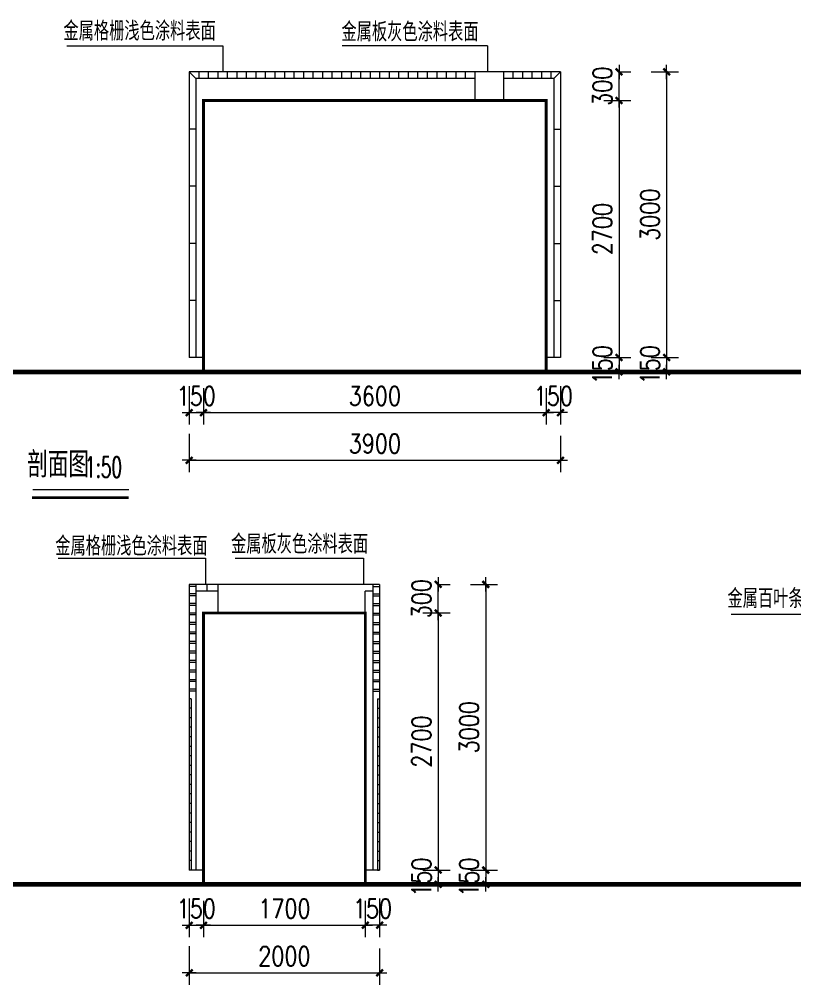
# Model space of a CAD drawing. Extents: x -22561 to 16045, y 153014 to 175987.
# Drawn here: x -7111 to 1033, y 165081 to 175220 of the extents above; entities that cross this region are included whole.
import ezdxf

# ---------------------------------------------------------------- set-up
doc = ezdxf.new("R2010")
doc.units = 0
doc.header["$LTSCALE"] = 500
doc.header["$MEASUREMENT"] = 0
doc.header["$PDMODE"] = 34
doc.layers.get('0').update_dxf_attribs({"linetype": 'CONTINUOUS'})
doc.layers.get('DEFPOINTS').update_dxf_attribs({"linetype": 'CONTINUOUS'})
doc.layers.add('L-OBJECT', color=4, linetype='CONTINUOUS')
doc.layers.add('PUB_DIM', color=3, linetype='CONTINUOUS')
doc.styles.add('_HZTXT', font='txt.shx', dxfattribs={"width": 0.8, "bigfont": 'HZTXT.shx'})
doc.styles.add('_ROMANS', font='ROMANS.shx', dxfattribs={"width": 0.6})
doc.styles.add('DIM_FONT', font='romans.shx', dxfattribs={"width": 0.8, "height": 200, "bigfont": 'hztxt.shx'})
doc.dimstyles.new('DIMB', dxfattribs={"dimtxt": 300, "dimasz": 1, "dimexe": 250, "dimexo": 300, "dimgap": 150, "dimtad": 1, "dimdec": 0, "dimzin": 0, "dimtxsty": 'DIM_FONT', "dimblk": '_DIMX', "dimblk1": '_DIMX', "dimblk2": '_DIMX', "dimcen": 0.09, "dimse2": 1, "dimclrt": 7, "dimazin": 3, "dimtfac": 1, "dimtdec": 0, "dimtix": 1, "dimtmove": 0, "dimatfit": 3, "dimtolj": 1, "dimtzin": 0})

# ---------------------------------------------------------------- blocks, each defined once
blk = doc.blocks.new('_DIMX')
blk.add_line((-150, 0), (150, 0))
at = {"const_width": 50}
blk.add_lwpolyline([(-70, -70), (70, 70)], dxfattribs=at)
blk = doc.blocks.new('*D41')
at = {"color": 0, "linetype": 'BYBLOCK'}
for p, q in [((-5327, 171367), (-5327, 170964)), ((-5177, 171345), (-5177, 170964)), ((-5328, 171089), (-5328, 171089)), ((-5327, 171089), (-5177, 171089)), ((-5177, 171089), (-5176, 171089))]:
    blk.add_line(p, q, dxfattribs=at)
at = {"layer": 'DEFPOINTS', "color": 0, "linetype": 'BYBLOCK'}
for p in [(-5327, 171517), (-5177, 171495), (-5177, 171089)]:
    blk.add_point(p, dxfattribs=at)
at = {"color": 0, "linetype": 'BYBLOCK', "xscale": 0.5, "yscale": 0.5, "zscale": 0.5}
blk.add_blockref('_DIMX', (-5327, 171089), dxfattribs=at)
at = {"color": 0, "linetype": 'BYBLOCK', "xscale": 0.5, "yscale": 0.5, "zscale": 0.5, "rotation": 180}
blk.add_blockref('_DIMX', (-5177, 171089), dxfattribs=at)
at = {"color": 7, "linetype": 'BYBLOCK', "insert": (-5252, 171264), "char_height": 200, "attachment_point": 5, "style": 'DIM_FONT'}
blk.add_mtext('\\A1;150', dxfattribs=at)
blk = doc.blocks.new('*D42')
at = {"color": 0, "linetype": 'BYBLOCK'}
for p, q in [((-5327, 170867), (-5327, 170464)), ((-1427, 170845), (-1427, 170464)), ((-5327, 170589), (-1428, 170589))]:
    blk.add_line(p, q, dxfattribs=at)
at = {"layer": 'DEFPOINTS', "color": 0, "linetype": 'BYBLOCK'}
for p in [(-5327, 171017), (-1427, 170995), (-1427, 170589)]:
    blk.add_point(p, dxfattribs=at)
at = {"color": 0, "linetype": 'BYBLOCK', "xscale": 0.5, "yscale": 0.5, "zscale": 0.5, "rotation": 180}
blk.add_blockref('_DIMX', (-5327, 170589), dxfattribs=at)
at = {"color": 0, "linetype": 'BYBLOCK', "xscale": 0.5, "yscale": 0.5, "zscale": 0.5}
blk.add_blockref('_DIMX', (-1427, 170589), dxfattribs=at)
at = {"color": 7, "linetype": 'BYBLOCK', "insert": (-3377, 170764), "char_height": 200, "attachment_point": 5, "style": 'DIM_FONT'}
blk.add_mtext('\\A1;3900', dxfattribs=at)
blk = doc.blocks.new('*D43')
at = {"color": 0, "linetype": 'BYBLOCK'}
for p, q in [((-1577, 171345), (-1577, 170964)), ((-1427, 171367), (-1427, 170964)), ((-1578, 171089), (-1578, 171089)), ((-1427, 171089), (-1577, 171089)), ((-1427, 171089), (-1426, 171089))]:
    blk.add_line(p, q, dxfattribs=at)
at = {"layer": 'DEFPOINTS', "color": 0, "linetype": 'BYBLOCK'}
for p in [(-1577, 171495), (-1427, 171517), (-1577, 171089)]:
    blk.add_point(p, dxfattribs=at)
at = {"color": 0, "linetype": 'BYBLOCK', "xscale": 0.5, "yscale": 0.5, "zscale": 0.5}
blk.add_blockref('_DIMX', (-1577, 171089), dxfattribs=at)
at = {"color": 0, "linetype": 'BYBLOCK', "xscale": 0.5, "yscale": 0.5, "zscale": 0.5, "rotation": 180}
blk.add_blockref('_DIMX', (-1427, 171089), dxfattribs=at)
at = {"color": 7, "linetype": 'BYBLOCK', "insert": (-1502, 171264), "char_height": 200, "attachment_point": 5, "style": 'DIM_FONT'}
blk.add_mtext('\\A1;150', dxfattribs=at)
blk = doc.blocks.new('*D44')
at = {"color": 0, "linetype": 'BYBLOCK'}
for p, q in [((-5177, 171195), (-5177, 170964)), ((-1577, 171195), (-1577, 170964)), ((-5177, 171089), (-1578, 171089))]:
    blk.add_line(p, q, dxfattribs=at)
at = {"layer": 'DEFPOINTS', "color": 0, "linetype": 'BYBLOCK'}
for p in [(-5177, 171345), (-1577, 171345), (-1577, 171089)]:
    blk.add_point(p, dxfattribs=at)
at = {"color": 0, "linetype": 'BYBLOCK', "xscale": 0.5, "yscale": 0.5, "zscale": 0.5, "rotation": 180}
blk.add_blockref('_DIMX', (-5177, 171089), dxfattribs=at)
at = {"color": 0, "linetype": 'BYBLOCK', "xscale": 0.5, "yscale": 0.5, "zscale": 0.5}
blk.add_blockref('_DIMX', (-1577, 171089), dxfattribs=at)
at = {"color": 7, "linetype": 'BYBLOCK', "insert": (-3377, 171264), "char_height": 200, "attachment_point": 5, "style": 'DIM_FONT'}
blk.add_mtext('\\A1;3600', dxfattribs=at)
blk = doc.blocks.new('*D45')
at = {"color": 0, "linetype": 'BYBLOCK'}
for p, q in [((-473, 174667), (-187, 174667)), ((-312, 174666), (-312, 171667)), ((-473, 171667), (-187, 171667))]:
    blk.add_line(p, q, dxfattribs=at)
at = {"layer": 'DEFPOINTS', "color": 0, "linetype": 'BYBLOCK'}
for p in [(-623, 174667), (-623, 171667), (-312, 171667)]:
    blk.add_point(p, dxfattribs=at)
at = {"color": 0, "linetype": 'BYBLOCK', "xscale": 0.5, "yscale": 0.5, "zscale": 0.5}
for p, rotation in [((-312, 174667), 90), ((-312, 171667), 270)]:
    blk.add_blockref('_DIMX', p, dxfattribs=dict(at, rotation=rotation))
at = {"color": 7, "linetype": 'BYBLOCK', "insert": (-487, 173167), "char_height": 200, "attachment_point": 5, "rotation": 90, "style": 'DIM_FONT'}
blk.add_mtext('\\A1;3000', dxfattribs=at)
blk = doc.blocks.new('*D46')
at = {"color": 0, "linetype": 'BYBLOCK'}
for p, q in [((-473, 171667), (-187, 171667)), ((-312, 171667), (-312, 171668)), ((-312, 171667), (-312, 171517)), ((-473, 171517), (-187, 171517)), ((-312, 171516), (-312, 171516))]:
    blk.add_line(p, q, dxfattribs=at)
at = {"layer": 'DEFPOINTS', "color": 0, "linetype": 'BYBLOCK'}
for p in [(-623, 171667), (-623, 171517), (-312, 171517)]:
    blk.add_point(p, dxfattribs=at)
at = {"color": 0, "linetype": 'BYBLOCK', "xscale": 0.5, "yscale": 0.5, "zscale": 0.5}
for p, rotation in [((-312, 171667), 270), ((-312, 171517), 90)]:
    blk.add_blockref('_DIMX', p, dxfattribs=dict(at, rotation=rotation))
at = {"color": 7, "linetype": 'BYBLOCK', "insert": (-487, 171592), "char_height": 200, "attachment_point": 5, "rotation": 90, "style": 'DIM_FONT'}
blk.add_mtext('\\A1;150', dxfattribs=at)
blk = doc.blocks.new('*D47')
at = {"color": 0, "linetype": 'BYBLOCK'}
for p, q in [((-973, 174367), (-687, 174367)), ((-812, 174366), (-812, 171667)), ((-973, 171667), (-687, 171667))]:
    blk.add_line(p, q, dxfattribs=at)
at = {"layer": 'DEFPOINTS', "color": 0, "linetype": 'BYBLOCK'}
for p in [(-1123, 174367), (-1123, 171667), (-812, 171667)]:
    blk.add_point(p, dxfattribs=at)
at = {"color": 0, "linetype": 'BYBLOCK', "xscale": 0.5, "yscale": 0.5, "zscale": 0.5}
for p, rotation in [((-812, 174367), 90), ((-812, 171667), 270)]:
    blk.add_blockref('_DIMX', p, dxfattribs=dict(at, rotation=rotation))
at = {"color": 7, "linetype": 'BYBLOCK', "insert": (-987, 173017), "char_height": 200, "attachment_point": 5, "rotation": 90, "style": 'DIM_FONT'}
blk.add_mtext('\\A1;2700', dxfattribs=at)
blk = doc.blocks.new('*D48')
at = {"color": 0, "linetype": 'BYBLOCK'}
for p, q in [((-973, 171667), (-687, 171667)), ((-812, 171667), (-812, 171668)), ((-812, 171667), (-812, 171517)), ((-973, 171517), (-687, 171517)), ((-812, 171516), (-812, 171516))]:
    blk.add_line(p, q, dxfattribs=at)
at = {"layer": 'DEFPOINTS', "color": 0, "linetype": 'BYBLOCK'}
for p in [(-1123, 171667), (-1123, 171517), (-812, 171517)]:
    blk.add_point(p, dxfattribs=at)
at = {"color": 0, "linetype": 'BYBLOCK', "xscale": 0.5, "yscale": 0.5, "zscale": 0.5}
for p, rotation in [((-812, 171667), 270), ((-812, 171517), 90)]:
    blk.add_blockref('_DIMX', p, dxfattribs=dict(at, rotation=rotation))
at = {"color": 7, "linetype": 'BYBLOCK', "insert": (-987, 171592), "char_height": 200, "attachment_point": 5, "rotation": 90, "style": 'DIM_FONT'}
blk.add_mtext('\\A1;150', dxfattribs=at)
blk = doc.blocks.new('*D49')
at = {"color": 0, "linetype": 'BYBLOCK'}
for p, q in [((-823, 174667), (-687, 174667)), ((-812, 174667), (-812, 174668)), ((-812, 174367), (-812, 174667)), ((-823, 174367), (-687, 174367)), ((-812, 174366), (-812, 174366))]:
    blk.add_line(p, q, dxfattribs=at)
at = {"layer": 'DEFPOINTS', "color": 0, "linetype": 'BYBLOCK'}
for p in [(-973, 174667), (-812, 174667), (-973, 174367)]:
    blk.add_point(p, dxfattribs=at)
at = {"color": 0, "linetype": 'BYBLOCK', "xscale": 0.5, "yscale": 0.5, "zscale": 0.5}
for p, rotation in [((-812, 174667), 270), ((-812, 174367), 90)]:
    blk.add_blockref('_DIMX', p, dxfattribs=dict(at, rotation=rotation))
at = {"color": 7, "linetype": 'BYBLOCK', "insert": (-987, 174517), "char_height": 200, "attachment_point": 5, "rotation": 90, "style": 'DIM_FONT'}
blk.add_mtext('\\A1;300', dxfattribs=at)
blk = doc.blocks.new('*D50')
at = {"color": 0, "linetype": 'BYBLOCK'}
for p, q in [((-5327, 165985), (-5327, 165581)), ((-5177, 165962), (-5177, 165581)), ((-5328, 165706), (-5328, 165706)), ((-5327, 165706), (-5177, 165706)), ((-5177, 165706), (-5176, 165706))]:
    blk.add_line(p, q, dxfattribs=at)
at = {"layer": 'DEFPOINTS', "color": 0, "linetype": 'BYBLOCK'}
for p in [(-5327, 166135), (-5177, 166112), (-5177, 165706)]:
    blk.add_point(p, dxfattribs=at)
at = {"color": 0, "linetype": 'BYBLOCK', "xscale": 0.5, "yscale": 0.5, "zscale": 0.5}
blk.add_blockref('_DIMX', (-5327, 165706), dxfattribs=at)
at = {"color": 0, "linetype": 'BYBLOCK', "xscale": 0.5, "yscale": 0.5, "zscale": 0.5, "rotation": 180}
blk.add_blockref('_DIMX', (-5177, 165706), dxfattribs=at)
at = {"color": 7, "linetype": 'BYBLOCK', "insert": (-5252, 165881), "char_height": 200, "attachment_point": 5, "style": 'DIM_FONT'}
blk.add_mtext('\\A1;150', dxfattribs=at)
blk = doc.blocks.new('*D51')
at = {"color": 0, "linetype": 'BYBLOCK'}
for p, q in [((-5327, 165485), (-5327, 165081)), ((-3327, 165462), (-3327, 165081)), ((-5327, 165206), (-3328, 165206))]:
    blk.add_line(p, q, dxfattribs=at)
at = {"layer": 'DEFPOINTS', "color": 0, "linetype": 'BYBLOCK'}
for p in [(-5327, 165635), (-3327, 165612), (-3327, 165206)]:
    blk.add_point(p, dxfattribs=at)
at = {"color": 0, "linetype": 'BYBLOCK', "xscale": 0.5, "yscale": 0.5, "zscale": 0.5, "rotation": 180}
blk.add_blockref('_DIMX', (-5327, 165206), dxfattribs=at)
at = {"color": 0, "linetype": 'BYBLOCK', "xscale": 0.5, "yscale": 0.5, "zscale": 0.5}
blk.add_blockref('_DIMX', (-3327, 165206), dxfattribs=at)
at = {"color": 7, "linetype": 'BYBLOCK', "insert": (-4327, 165381), "char_height": 200, "attachment_point": 5, "style": 'DIM_FONT'}
blk.add_mtext('\\A1;2000', dxfattribs=at)
blk = doc.blocks.new('*D52')
at = {"color": 0, "linetype": 'BYBLOCK'}
for p, q in [((-3477, 165962), (-3477, 165581)), ((-3327, 165985), (-3327, 165581)), ((-3478, 165706), (-3478, 165706)), ((-3327, 165706), (-3477, 165706)), ((-3327, 165706), (-3326, 165706))]:
    blk.add_line(p, q, dxfattribs=at)
at = {"layer": 'DEFPOINTS', "color": 0, "linetype": 'BYBLOCK'}
for p in [(-3477, 166112), (-3327, 166135), (-3477, 165706)]:
    blk.add_point(p, dxfattribs=at)
at = {"color": 0, "linetype": 'BYBLOCK', "xscale": 0.5, "yscale": 0.5, "zscale": 0.5}
blk.add_blockref('_DIMX', (-3477, 165706), dxfattribs=at)
at = {"color": 0, "linetype": 'BYBLOCK', "xscale": 0.5, "yscale": 0.5, "zscale": 0.5, "rotation": 180}
blk.add_blockref('_DIMX', (-3327, 165706), dxfattribs=at)
at = {"color": 7, "linetype": 'BYBLOCK', "insert": (-3402, 165881), "char_height": 200, "attachment_point": 5, "style": 'DIM_FONT'}
blk.add_mtext('\\A1;150', dxfattribs=at)
blk = doc.blocks.new('*D53')
at = {"color": 0, "linetype": 'BYBLOCK'}
for p, q in [((-5177, 165812), (-5177, 165581)), ((-3477, 165812), (-3477, 165581)), ((-5177, 165706), (-3478, 165706))]:
    blk.add_line(p, q, dxfattribs=at)
at = {"layer": 'DEFPOINTS', "color": 0, "linetype": 'BYBLOCK'}
for p in [(-5177, 165962), (-3477, 165962), (-3477, 165706)]:
    blk.add_point(p, dxfattribs=at)
at = {"color": 0, "linetype": 'BYBLOCK', "xscale": 0.5, "yscale": 0.5, "zscale": 0.5, "rotation": 180}
blk.add_blockref('_DIMX', (-5177, 165706), dxfattribs=at)
at = {"color": 0, "linetype": 'BYBLOCK', "xscale": 0.5, "yscale": 0.5, "zscale": 0.5}
blk.add_blockref('_DIMX', (-3477, 165706), dxfattribs=at)
at = {"color": 7, "linetype": 'BYBLOCK', "insert": (-4327, 165881), "char_height": 200, "attachment_point": 5, "style": 'DIM_FONT'}
blk.add_mtext('\\A1;1700', dxfattribs=at)
blk = doc.blocks.new('*D54')
at = {"color": 0, "linetype": 'BYBLOCK'}
for p, q in [((-2373, 169285), (-2087, 169285)), ((-2212, 169284), (-2212, 166285)), ((-2373, 166285), (-2087, 166285))]:
    blk.add_line(p, q, dxfattribs=at)
at = {"layer": 'DEFPOINTS', "color": 0, "linetype": 'BYBLOCK'}
for p in [(-2523, 169285), (-2523, 166285), (-2212, 166285)]:
    blk.add_point(p, dxfattribs=at)
at = {"color": 0, "linetype": 'BYBLOCK', "xscale": 0.5, "yscale": 0.5, "zscale": 0.5}
for p, rotation in [((-2212, 169285), 90), ((-2212, 166285), 270)]:
    blk.add_blockref('_DIMX', p, dxfattribs=dict(at, rotation=rotation))
at = {"color": 7, "linetype": 'BYBLOCK', "insert": (-2387, 167785), "char_height": 200, "attachment_point": 5, "rotation": 90, "style": 'DIM_FONT'}
blk.add_mtext('\\A1;3000', dxfattribs=at)
blk = doc.blocks.new('*D55')
at = {"color": 0, "linetype": 'BYBLOCK'}
for p, q in [((-2373, 166285), (-2087, 166285)), ((-2212, 166285), (-2212, 166286)), ((-2212, 166285), (-2212, 166135)), ((-2373, 166135), (-2087, 166135)), ((-2212, 166134), (-2212, 166134))]:
    blk.add_line(p, q, dxfattribs=at)
at = {"layer": 'DEFPOINTS', "color": 0, "linetype": 'BYBLOCK'}
for p in [(-2523, 166285), (-2523, 166135), (-2212, 166135)]:
    blk.add_point(p, dxfattribs=at)
at = {"color": 0, "linetype": 'BYBLOCK', "xscale": 0.5, "yscale": 0.5, "zscale": 0.5}
for p, rotation in [((-2212, 166285), 270), ((-2212, 166135), 90)]:
    blk.add_blockref('_DIMX', p, dxfattribs=dict(at, rotation=rotation))
at = {"color": 7, "linetype": 'BYBLOCK', "insert": (-2387, 166210), "char_height": 200, "attachment_point": 5, "rotation": 90, "style": 'DIM_FONT'}
blk.add_mtext('\\A1;150', dxfattribs=at)
blk = doc.blocks.new('*D56')
at = {"color": 0, "linetype": 'BYBLOCK'}
for p, q in [((-2873, 168985), (-2587, 168985)), ((-2712, 168984), (-2712, 166285)), ((-2873, 166285), (-2587, 166285))]:
    blk.add_line(p, q, dxfattribs=at)
at = {"layer": 'DEFPOINTS', "color": 0, "linetype": 'BYBLOCK'}
for p in [(-3023, 168985), (-3023, 166285), (-2712, 166285)]:
    blk.add_point(p, dxfattribs=at)
at = {"color": 0, "linetype": 'BYBLOCK', "xscale": 0.5, "yscale": 0.5, "zscale": 0.5}
for p, rotation in [((-2712, 168985), 90), ((-2712, 166285), 270)]:
    blk.add_blockref('_DIMX', p, dxfattribs=dict(at, rotation=rotation))
at = {"color": 7, "linetype": 'BYBLOCK', "insert": (-2887, 167635), "char_height": 200, "attachment_point": 5, "rotation": 90, "style": 'DIM_FONT'}
blk.add_mtext('\\A1;2700', dxfattribs=at)
blk = doc.blocks.new('*D57')
at = {"color": 0, "linetype": 'BYBLOCK'}
for p, q in [((-2873, 166285), (-2587, 166285)), ((-2712, 166285), (-2712, 166286)), ((-2712, 166285), (-2712, 166135)), ((-2873, 166135), (-2587, 166135)), ((-2712, 166134), (-2712, 166134))]:
    blk.add_line(p, q, dxfattribs=at)
at = {"layer": 'DEFPOINTS', "color": 0, "linetype": 'BYBLOCK'}
for p in [(-3023, 166285), (-3023, 166135), (-2712, 166135)]:
    blk.add_point(p, dxfattribs=at)
at = {"color": 0, "linetype": 'BYBLOCK', "xscale": 0.5, "yscale": 0.5, "zscale": 0.5}
for p, rotation in [((-2712, 166285), 270), ((-2712, 166135), 90)]:
    blk.add_blockref('_DIMX', p, dxfattribs=dict(at, rotation=rotation))
at = {"color": 7, "linetype": 'BYBLOCK', "insert": (-2887, 166210), "char_height": 200, "attachment_point": 5, "rotation": 90, "style": 'DIM_FONT'}
blk.add_mtext('\\A1;150', dxfattribs=at)
blk = doc.blocks.new('*D58')
at = {"color": 0, "linetype": 'BYBLOCK'}
for p, q in [((-2723, 169285), (-2587, 169285)), ((-2712, 169285), (-2712, 169286)), ((-2712, 168985), (-2712, 169285)), ((-2723, 168985), (-2587, 168985)), ((-2712, 168984), (-2712, 168984))]:
    blk.add_line(p, q, dxfattribs=at)
at = {"layer": 'DEFPOINTS', "color": 0, "linetype": 'BYBLOCK'}
for p in [(-2873, 169285), (-2712, 169285), (-2873, 168985)]:
    blk.add_point(p, dxfattribs=at)
at = {"color": 0, "linetype": 'BYBLOCK', "xscale": 0.5, "yscale": 0.5, "zscale": 0.5}
for p, rotation in [((-2712, 169285), 270), ((-2712, 168985), 90)]:
    blk.add_blockref('_DIMX', p, dxfattribs=dict(at, rotation=rotation))
at = {"color": 7, "linetype": 'BYBLOCK', "insert": (-2887, 169135), "char_height": 200, "attachment_point": 5, "rotation": 90, "style": 'DIM_FONT'}
blk.add_mtext('\\A1;300', dxfattribs=at)

msp = doc.modelspace()

# ---------------------------------------------------------------- linework, layer by layer
at = {"layer": 'L-OBJECT'}
for p, q in [((-5327.4, 174666.6), (-5327.4, 171666.6)), ((-1427.4, 174666.6), (-5327.4, 174666.6)), ((-5257.4, 174596.6), (-5327.4, 174666.6)), ((-5257.4, 174596.6), (-5257.4, 171666.6)), ((-2327.4, 174596.6), (-5257.4, 174596.6)), ((-5227.4, 174666.6), (-5227.4, 174596.6)), ((-5127.4, 174666.6), (-5127.4, 174596.6)), ((-5027.4, 174666.6), (-5027.4, 174596.6)), ((-4927.4, 174666.6), (-4927.4, 174596.6)), ((-4827.4, 174666.6), (-4827.4, 174596.6)), ((-4727.4, 174666.6), (-4727.4, 174596.6)), ((-4627.4, 174666.6), (-4627.4, 174596.6)), ((-4527.4, 174666.6), (-4527.4, 174596.6)), ((-4427.4, 174666.6), (-4427.4, 174596.6)), ((-4327.4, 174666.6), (-4327.4, 174596.6)), ((-4227.4, 174666.6), (-4227.4, 174596.6)), ((-4127.4, 174666.6), (-4127.4, 174596.6)), ((-4027.4, 174666.6), (-4027.4, 174596.6)), ((-3927.4, 174666.6), (-3927.4, 174596.6)), ((-3827.4, 174666.6), (-3827.4, 174596.6)), ((-3727.4, 174666.6), (-3727.4, 174596.6)), ((-3627.4, 174666.6), (-3627.4, 174596.6)), ((-3527.4, 174666.6), (-3527.4, 174596.6)), ((-3427.4, 174666.6), (-3427.4, 174596.6)), ((-3327.4, 174666.6), (-3327.4, 174596.6)), ((-3227.4, 174666.6), (-3227.4, 174596.6)), ((-3127.4, 174666.6), (-3127.4, 174596.6)), ((-3027.4, 174666.6), (-3027.4, 174596.6)), ((-2927.4, 174666.6), (-2927.4, 174596.6)), ((-2827.4, 174666.6), (-2827.4, 174596.6)), ((-2727.4, 174666.6), (-2727.4, 174596.6)), ((-2627.4, 174666.6), (-2627.4, 174596.6)), ((-2527.4, 174666.6), (-2527.4, 174596.6)), ((-2427.4, 174666.6), (-2427.4, 174596.6)), ((-2327.4, 174666.6), (-2327.4, 174366.6)), ((-2027.4, 174666.6), (-2027.4, 174366.6)), ((-1497.4, 174596.6), (-2027.4, 174596.6)), ((-1927.4, 174666.6), (-1927.4, 174596.6)), ((-1827.4, 174666.6), (-1827.4, 174596.6)), ((-1727.4, 174666.6), (-1727.4, 174596.6)), ((-1627.4, 174666.6), (-1627.4, 174596.6)), ((-1527.4, 174666.6), (-1527.4, 174596.6)), ((-1497.4, 174596.6), (-1427.4, 174666.6)), ((-1497.4, 174596.6), (-1497.4, 171666.6)), ((-1427.4, 174666.6), (-1427.4, 171666.6)), ((-5177.4, 174366.6), (-5177.4, 171516.6)), ((-5177.4, 174366.6), (-1577.4, 174366.6)), ((-1577.4, 174366.6), (-1577.4, 171516.6)), ((-5257.4, 174066.6), (-5327.4, 174066.6)), ((-1497.4, 174066.6), (-1427.4, 174066.6)), ((-5257.4, 173466.6), (-5327.4, 173466.6)), ((-1497.4, 173466.6), (-1427.4, 173466.6)), ((-5257.4, 172866.6), (-5327.4, 172866.6)), ((-1497.4, 172866.6), (-1427.4, 172866.6)), ((-5257.4, 172266.6), (-5327.4, 172266.6)), ((-1497.4, 172266.6), (-1427.4, 172266.6)), ((-5177.4, 171666.6), (-5327.4, 171666.6)), ((-1427.4, 171666.6), (-1577.4, 171666.6)), ((-6969.2, 170280.8), (-5961.1, 170280.8)), ((-5327.4, 169284.5), (-5327.4, 166284.5)), ((-3327.4, 169284.5), (-5327.4, 169284.5)), ((-5327.4, 169284.5), (-5327.4, 169214.5)), ((-5257.4, 169264.5), (-5327.4, 169264.5)), ((-5257.4, 169284.5), (-5257.4, 166284.5)), ((-5027.4, 169214.5), (-5257.4, 169214.5)), ((-5142.4, 169284.5), (-5142.4, 169214.5)), ((-5027.4, 169284.5), (-5027.4, 169214.5)), ((-5027.4, 169284.5), (-5027.4, 169214.5)), ((-5027.4, 169284.5), (-5027.4, 168984.5)), ((-3397.4, 169214.5), (-3477.4, 169214.5)), ((-3477.4, 168984.5), (-3477.4, 169214.5)), ((-3397.4, 169284.5), (-3397.4, 166284.5)), ((-3397.4, 169264.5), (-3327.4, 169264.5)), ((-3327.4, 169284.5), (-3327.4, 166284.5)), ((-3327.4, 169284.5), (-3327.4, 169214.5)), ((-5257.4, 169184.5), (-5327.4, 169184.5)), ((-5257.4, 169164.5), (-5327.4, 169164.5)), ((-3397.4, 169184.5), (-3327.4, 169184.5)), ((-3397.4, 169164.5), (-3327.4, 169164.5)), ((-5257.4, 169084.5), (-5327.4, 169084.5)), ((-5257.4, 169064.5), (-5327.4, 169064.5)), ((-3397.4, 169084.5), (-3327.4, 169084.5)), ((-3397.4, 169064.5), (-3327.4, 169064.5)), ((-5257.4, 168984.5), (-5327.4, 168984.5)), ((-5257.4, 168964.5), (-5327.4, 168964.5)), ((-5177.4, 168984.5), (-5177.4, 166134.5)), ((-5177.4, 168984.5), (-3477.4, 168984.5)), ((-3477.4, 168984.5), (-3477.4, 166134.5)), ((-3397.4, 168984.5), (-3327.4, 168984.5)), ((-3397.4, 168964.5), (-3327.4, 168964.5)), ((-5257.4, 168884.5), (-5327.4, 168884.5)), ((-5257.4, 168864.5), (-5327.4, 168864.5)), ((-3397.4, 168884.5), (-3327.4, 168884.5)), ((-3397.4, 168864.5), (-3327.4, 168864.5)), ((-5257.4, 168784.5), (-5327.4, 168784.5)), ((-5257.4, 168764.5), (-5327.4, 168764.5)), ((-3397.4, 168784.5), (-3327.4, 168784.5)), ((-3397.4, 168764.5), (-3327.4, 168764.5)), ((-5257.4, 168684.5), (-5327.4, 168684.5)), ((-5257.4, 168684.5), (-5327.4, 168684.5)), ((-5257.4, 168664.5), (-5327.4, 168664.5)), ((-3397.4, 168684.5), (-3327.4, 168684.5)), ((-3397.4, 168684.5), (-3327.4, 168684.5)), ((-3397.4, 168664.5), (-3327.4, 168664.5)), ((-5257.4, 168584.5), (-5327.4, 168584.5)), ((-5257.4, 168564.5), (-5327.4, 168564.5)), ((-3397.4, 168584.5), (-3327.4, 168584.5)), ((-3397.4, 168564.5), (-3327.4, 168564.5)), ((-5257.4, 168484.5), (-5327.4, 168484.5)), ((-5257.4, 168464.5), (-5327.4, 168464.5)), ((-3397.4, 168484.5), (-3327.4, 168484.5)), ((-3397.4, 168464.5), (-3327.4, 168464.5)), ((-5257.4, 168384.5), (-5327.4, 168384.5)), ((-5257.4, 168364.5), (-5327.4, 168364.5)), ((-3397.4, 168384.5), (-3327.4, 168384.5)), ((-3397.4, 168364.5), (-3327.4, 168364.5)), ((-5257.4, 168284.5), (-5327.4, 168284.5)), ((-5257.4, 168264.5), (-5327.4, 168264.5)), ((-3397.4, 168284.5), (-3327.4, 168284.5)), ((-3397.4, 168264.5), (-3327.4, 168264.5)), ((-5257.4, 168184.5), (-5327.4, 168184.5)), ((-5257.4, 168164.5), (-5327.4, 168164.5)), ((-3397.4, 168184.5), (-3327.4, 168184.5)), ((-3397.4, 168164.5), (-3327.4, 168164.5)), ((-5307.4, 168084.5), (-5327.4, 168084.5)), ((-5307.4, 168084.5), (-5307.4, 166284.5)), ((-3347.4, 168084.5), (-3327.4, 168084.5)), ((-3347.4, 168084.5), (-3347.4, 166284.5)), ((-5307.4, 167984.5), (-5327.4, 167984.5)), ((-3347.4, 167984.5), (-3327.4, 167984.5)), ((-5307.4, 167884.5), (-5327.4, 167884.5)), ((-3347.4, 167884.5), (-3327.4, 167884.5)), ((-5307.4, 167784.5), (-5327.4, 167784.5)), ((-5307.4, 167684.5), (-5327.4, 167684.5)), ((-3347.4, 167784.5), (-3327.4, 167784.5)), ((-3347.4, 167684.5), (-3327.4, 167684.5)), ((-5307.4, 167584.5), (-5327.4, 167584.5)), ((-3347.4, 167584.5), (-3327.4, 167584.5)), ((-5307.4, 167484.5), (-5327.4, 167484.5)), ((-5307.4, 167484.5), (-5327.4, 167484.5)), ((-3347.4, 167484.5), (-3327.4, 167484.5)), ((-3347.4, 167484.5), (-3327.4, 167484.5)), ((-5307.4, 167384.5), (-5327.4, 167384.5)), ((-3347.4, 167384.5), (-3327.4, 167384.5)), ((-5307.4, 167284.5), (-5327.4, 167284.5)), ((-3347.4, 167284.5), (-3327.4, 167284.5)), ((-5307.4, 167184.5), (-5327.4, 167184.5)), ((-3347.4, 167184.5), (-3327.4, 167184.5)), ((-5307.4, 167084.5), (-5327.4, 167084.5)), ((-3347.4, 167084.5), (-3327.4, 167084.5)), ((-5307.4, 166984.5), (-5327.4, 166984.5)), ((-3347.4, 166984.5), (-3327.4, 166984.5)), ((-5307.4, 166884.5), (-5327.4, 166884.5)), ((-5307.4, 166884.5), (-5327.4, 166884.5)), ((-5307.4, 166884.5), (-5327.4, 166884.5)), ((-3347.4, 166884.5), (-3327.4, 166884.5)), ((-3347.4, 166884.5), (-3327.4, 166884.5)), ((-3347.4, 166884.5), (-3327.4, 166884.5)), ((-5307.4, 166784.5), (-5327.4, 166784.5)), ((-3347.4, 166784.5), (-3327.4, 166784.5)), ((-5307.4, 166684.5), (-5327.4, 166684.5)), ((-3347.4, 166684.5), (-3327.4, 166684.5)), ((-5307.4, 166584.5), (-5327.4, 166584.5)), ((-3347.4, 166584.5), (-3327.4, 166584.5)), ((-5307.4, 166484.5), (-5327.4, 166484.5)), ((-3347.4, 166484.5), (-3327.4, 166484.5)), ((-5307.4, 166384.5), (-5327.4, 166384.5)), ((-3347.4, 166384.5), (-3327.4, 166384.5)), ((-5177.4, 166284.5), (-5327.4, 166284.5)), ((-5307.4, 166284.5), (-5327.4, 166284.5)), ((-3327.4, 166284.5), (-3477.4, 166284.5)), ((-3347.4, 166284.5), (-3327.4, 166284.5))]:
    msp.add_line(p, q, dxfattribs=at)
for points, const_width in [([(-5177.4, 171494.5), (-5177.4, 174366.6), (-1577.4, 174366.6), (-1577.4, 171516.6)], 30), ([(-22536.4, 171516.6), (15717.3, 171516.6)], 50), ([(-6977.8, 170195.8), (-5961.1, 170195.8)], 30), ([(-5177.4, 166112.5), (-5177.4, 168984.5), (-3477.4, 168984.5), (-3477.4, 166134.5)], 30), ([(-22536.4, 166134.5), (15717.3, 166134.5)], 50)]:
    msp.add_lwpolyline(points, dxfattribs=dict(at, const_width=const_width))
at = {"layer": 'PUB_DIM'}
for p, q in [((-6612.5, 174941.1), (-4974.1, 174941.1)), ((-4974.1, 174941.1), (-4974.1, 174666.6)), ((-2194, 174941.1), (-3719.5, 174941.1)), ((-2194, 174941.1), (-2194, 174666.6)), ((-6702.5, 169559), (-5154.8, 169559)), ((-5154.8, 169559), (-5154.8, 169284.5)), ((-4844.5, 169559), (-3495.8, 169559)), ((-3495.8, 169559), (-3495.8, 169284.5)), ((3199.2, 168968.6), (366, 168968.6))]:
    msp.add_line(p, q, dxfattribs=at)

# ---------------------------------------------------------------- texts
at = {"layer": 'L-OBJECT'}
for s, height, style, width, p in [('金属格栅浅色涂料表面', 200, '_HZTXT', 0.8, (-6647.7, 174996.6)), ('金属板灰色涂料表面', 200, '_HZTXT', 0.8, (-3727.8, 174987.3)), ('剖面图 ', 270, '_HZTXT', 0.8, (-7027.6, 170408.2)), ('1:50', 216, '_ROMANS', 0.6, (-6421.2, 170408.2)), ('金属板灰色涂料表面', 200, '_HZTXT', 0.8, (-4887.5, 169608.7)), ('金属格栅浅色涂料表面', 200, '_HZTXT', 0.8, (-6734, 169588.1)), ('金属百叶条浅灰色涂料表面 水平放置', 200, '_HZTXT', 0.8, (326.5, 169036))]:
    msp.add_text(s, height=height, dxfattribs=dict(at, style=style, width=width)).set_placement(p)

# ---------------------------------------------------------------- dimensions: what is measured, and where the dimension line sits
at = {"layer": 'PUB_DIM'}
for base, p1, p2, picture, middle in [((-812.4, 174666.6), (-972.8, 174366.6), (-972.8, 174666.6), '*D49', (-987.4, 174516.6)), ((-312.4, 171666.6), (-622.8, 174666.6), (-622.8, 171666.6), '*D45', (-487.4, 173166.6)), ((-812.4, 171666.6), (-1122.8, 174366.6), (-1122.8, 171666.6), '*D47', (-987.4, 173016.6)), ((-812.4, 171516.6), (-1122.8, 171666.6), (-1122.8, 171516.6), '*D48', (-987.4, 171591.6)), ((-312.4, 171516.6), (-622.8, 171666.6), (-622.8, 171516.6), '*D46', (-487.4, 171591.6)), ((-2712.4, 169284.5), (-2872.8, 168984.5), (-2872.8, 169284.5), '*D58', (-2887.4, 169134.5)), ((-2212.4, 166284.5), (-2522.8, 169284.5), (-2522.8, 166284.5), '*D54', (-2387.4, 167784.5)), ((-2712.4, 166284.5), (-3022.8, 168984.5), (-3022.8, 166284.5), '*D56', (-2887.4, 167634.5)), ((-2712.4, 166134.5), (-3022.8, 166284.5), (-3022.8, 166134.5), '*D57', (-2887.4, 166209.5)), ((-2212.4, 166134.5), (-2522.8, 166284.5), (-2522.8, 166134.5), '*D55', (-2387.4, 166209.5))]:
    dim = msp.add_linear_dim(base=base, p1=p1, p2=p2, angle=90, dimstyle='DIMB', override={"dimscale": 0.5, "dimblk1": '_DIMX', "dimblk2": '_DIMX', "dimsah": 1, "dimse2": 0}, dxfattribs=at)
    dim.commit()
    dim.dimension.update_dxf_attribs({"geometry": picture, "text_midpoint": middle})
for base, p1, p2, picture, middle in [((-5177.4, 171088.5), (-5327.4, 171516.6), (-5177.4, 171494.5), '*D41', (-5252.4, 171263.5)), ((-1577.4, 171088.5), (-1427.4, 171516.6), (-1577.4, 171494.5), '*D43', (-1502.4, 171263.5)), ((-1577.4, 171088.5), (-5177.4, 171344.5), (-1577.4, 171344.5), '*D44', (-3377.4, 171263.5)), ((-1427.4, 170588.5), (-5327.4, 171016.6), (-1427.4, 170994.5), '*D42', (-3377.4, 170763.5)), ((-5177.4, 165706.5), (-5327.4, 166134.5), (-5177.4, 166112.5), '*D50', (-5252.4, 165881.5)), ((-3477.4, 165706.5), (-3327.4, 166134.5), (-3477.4, 166112.5), '*D52', (-3402.4, 165881.5)), ((-3477.4, 165706.5), (-5177.4, 165962.5), (-3477.4, 165962.5), '*D53', (-4327.4, 165881.5)), ((-3327.4, 165206.5), (-5327.4, 165634.5), (-3327.4, 165612.5), '*D51', (-4327.4, 165381.5))]:
    dim = msp.add_linear_dim(base=base, p1=p1, p2=p2, dimstyle='DIMB', override={"dimscale": 0.5, "dimblk1": '_DIMX', "dimblk2": '_DIMX', "dimsah": 1, "dimse2": 0}, dxfattribs=at)
    dim.commit()
    dim.dimension.update_dxf_attribs({"geometry": picture, "text_midpoint": middle})

doc.saveas('drawing.dxf')
